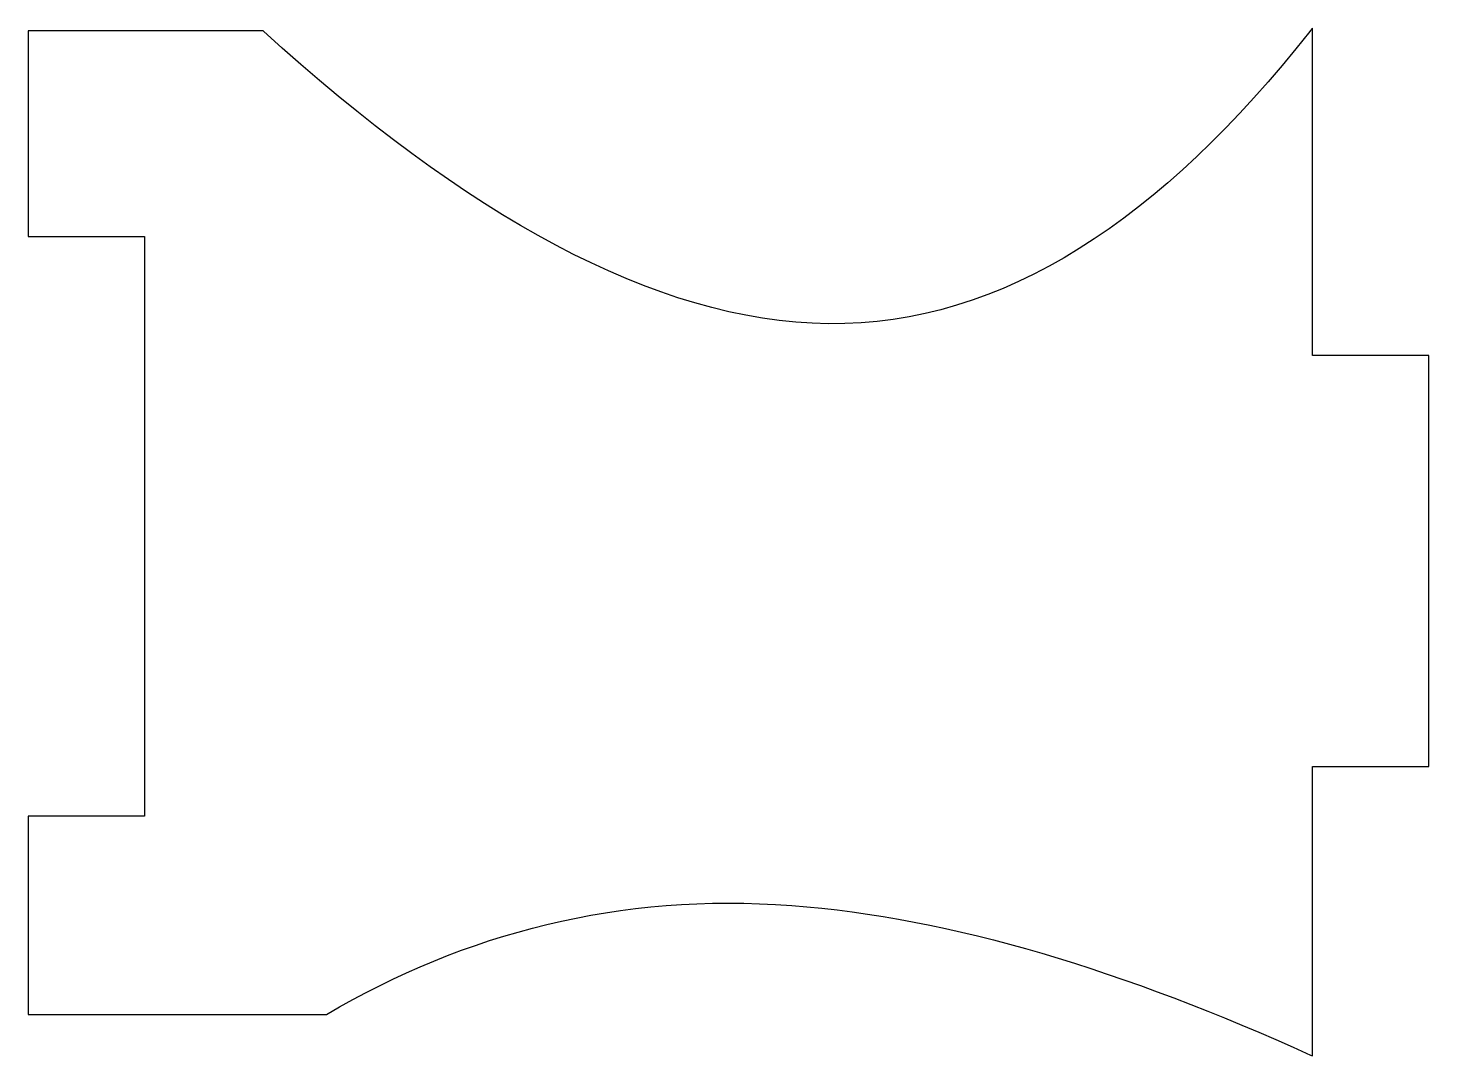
# Model space of a CAD drawing. Header units: millimetres. Extents: x -12 to 12, y -8.8 to 8.8.
import ezdxf

# ---------------------------------------------------------------- set-up
doc = ezdxf.new("R2010")
doc.units = ezdxf.units.MM
doc.layers.get('0').update_dxf_attribs({"linetype": 'CONTINUOUS'})

msp = doc.modelspace()

# ---------------------------------------------------------------- linework, layer by layer
for p, q in [((-7.99, 8.791), (-12.025, 8.791)), ((-12.025, 8.791), (-12.025, 5.262)), ((10.025, 3.216), (10.025, 8.838)), ((-12.025, 5.262), (-10.025, 5.262)), ((-10.025, 5.262), (-10.025, -4.688)), ((12.025, 3.216), (10.025, 3.216)), ((12.025, -3.834), (12.025, 3.216)), ((10.025, -3.834), (12.025, -3.834)), ((10.025, -8.804), (10.025, -3.834)), ((-10.025, -4.688), (-12.025, -4.688)), ((-12.025, -4.688), (-12.025, -8.095)), ((-12.025, -8.095), (-6.909, -8.095))]:
    msp.add_line(p, q)
for points, knots in [([(10.025, 8.838), (10.01, 8.819), (9.995, 8.8), (9.98, 8.781), (7.444, 5.561), (4.713, 3.73), (1.719, 3.762), (-1.276, 3.794), (-4.537, 5.651), (-7.983, 8.784), (-7.986, 8.786), (-7.988, 8.788), (-7.99, 8.791)], [-1.00293, -1.00293, -1.00293, -1.00293, -1, -1, -1, -0.5, -0.5, -0.5, 0, 0, 0, 0.000346, 0.000346, 0.000346, 0.000346]), ([(-6.909, -8.095), (-6.907, -8.094), (-6.905, -8.093), (-6.903, -8.092), (-4.508, -6.687), (-1.868, -6.002), (1.085, -6.221), (3.828, -6.425), (6.82, -7.35), (9.99, -8.788), (10.001, -8.794), (10.013, -8.799), (10.025, -8.804)], [0.0730931, 0.0730931, 0.0730931, 0.0730931, 0.073484, 0.073484, 0.073484, 0.553775, 0.553775, 0.553775, 1, 1, 1, 1.0016572, 1.0016572, 1.0016572, 1.0016572])]:
    msp.add_open_spline(points, degree=3, knots=knots)

doc.saveas('drawing.dxf')
